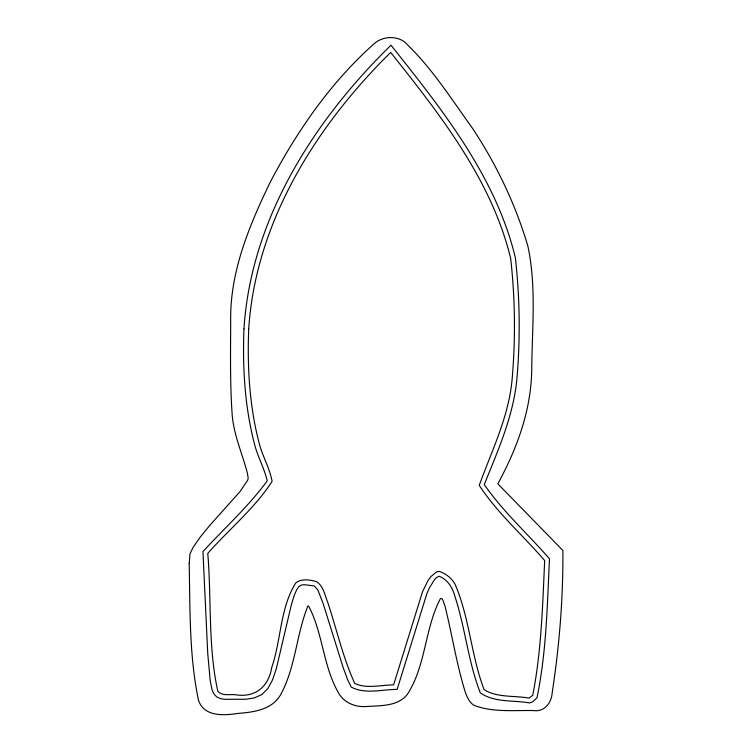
<?xml version="1.0" encoding="UTF-8"?>
<svg xmlns="http://www.w3.org/2000/svg" width="752" height="752" viewBox="0 0 752 752"><rect width="100%" height="100%" fill="white"/><g stroke="black" fill="none" stroke-linecap="round" stroke-linejoin="round"><path stroke-width="1.13" d="M189.194 563.474C190.134 609.026 189.109 655.556 198.49 700.262C204.036 716.929 223.748 715.594 237.717 713.441C253.198 712.247 271.876 709.897 280.44 694.998C295.63 667.541 296.241 634.829 307.85 606.065L308.555 605.98C322.862 632.752 322.975 665.558 338.156 692.263C343.363 702.387 354.756 707.228 365.754 706.551C379.92 705.508 397.827 706.786 407.481 694.171C426.055 665.445 424.748 628.136 440.503 598.507L441.612 598.507L442.684 599.729L444.911 605.764C452.149 634.679 456.558 664.345 465.507 692.827C467.349 697.536 469.445 702.565 473.986 705.291C492.682 712.576 513.663 710.17 533.337 710.555C544.495 712.276 551.601 702.81 552.212 692.507C559.422 645.554 563.229 598 562.891 550.483L497.824 483.818C516.887 448.859 531.044 410.639 531.73 370.388C532.002 329.056 536.608 286.775 527.866 246.036C515.477 204.365 496.602 164.744 472.632 128.498C451.162 98.709 431.197 66.881 404.266 41.689C395.561 35.617 383.078 36.416 374.91 43.071C331.002 81.846 297.059 130.933 270.006 182.595C249.194 225.769 229.877 271.961 230.695 320.784C230.573 352.143 229.962 383.558 232.189 414.878C233.797 435.258 242.558 454.105 247.511 473.741L248.207 478.328L247.643 480.274L240.085 491.507L209.611 525.61L200.192 537.163L193.339 546.977L190.021 553.726L189.194 563.474M243.968 328.878C242.464 367.446 244.729 406.475 254.449 443.953C257.607 456.624 264.347 468.139 267.195 480.866C248.395 506.651 224.406 528.139 202.946 551.62L207.731 653.328L210.193 680.607L212.092 689.904L213.765 693.748L216.604 696.831L220.43 698.58L224.745 699.304L245.951 699.238L254.336 697.922L261.884 694.528L267.853 688.588L272.45 680.071L276.285 668.848L291.325 604.89L294.126 595.65L296.711 589.653L299.005 586.513L301.101 585.178L303.968 584.652L314.383 585.93L317.795 589.831L323.191 603.734L343.279 667.908L347.772 680.034L351.25 687.084C365.322 694.547 382.129 689.405 397.141 689.396L426.967 593.394L429.448 587.829L434.43 579.745L436.621 577.489L439.177 576.239C447.882 579.764 452.666 587.829 454.979 596.552C465.291 628.108 468.205 661.798 480.246 692.78C494.459 702.876 513.475 699.99 529.737 702.951L533.036 701.616L536.994 697.753C546.441 652.191 547.24 605.144 549.486 558.774C527.885 534.023 503.069 511.642 484.26 484.598C498.379 449.376 514.359 414.014 517.169 375.558C520.393 336.417 519.745 296.833 515.374 257.804C495.935 176.598 441.903 109.247 391.002 45.195C313.988 120.376 250.895 219.039 243.968 328.878M248.705 329.132C247.22 367.202 249.438 405.723 259.036 442.712C262.307 455.947 269.667 467.913 272.102 481.355C254.693 508.427 228.862 529.342 207.768 553.444C211.603 599.1 207.89 646.288 217.789 691.126C222 696.502 229.98 693.964 235.78 694.792C255.501 697.903 268.652 686.482 271.735 667.485C281.239 639.933 280.045 608.02 295.705 582.997C301.524 578.194 309.88 579.839 316.573 581.644C323.473 586.128 324.779 595.17 327.693 602.258C336.708 629.311 342.921 657.539 354.794 683.53C366.901 689.001 380.888 684.94 393.597 684.893L422.549 591.674L427.944 580.704L430.764 576.709L436.451 571.981L439.243 571.37C445.72 573.588 451.802 578.138 455.082 584.248C469.568 617.89 471.109 655.547 484.109 689.669C497.345 697.922 514.312 695.393 529.041 698.119L532.764 695.252C541.384 650.997 542.624 605.52 544.674 560.55C523.082 535.433 497.41 513.212 479.24 485.341C492.306 449.329 510.044 414.098 512.45 375.051C515.637 336.332 514.988 297.172 510.693 258.566C491.733 180.01 439.986 114.483 390.673 52.424C316.047 125.951 255.52 222.348 248.705 329.132"/></g></svg>
